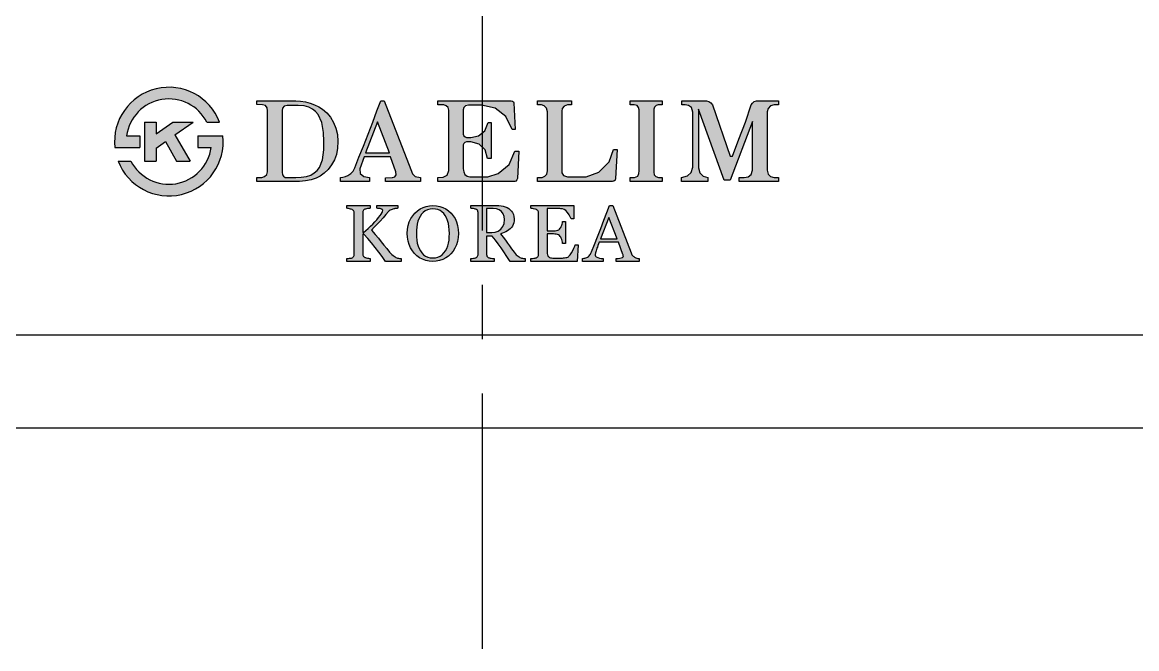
# Model space of a CAD drawing. Extents: x 0 to 594, y 0 to 420.
# Drawn here: x 144.88 to 180.77, y 157.33 to 177.52 of the extents above; entities that cross this region are included whole.
import ezdxf

# ---------------------------------------------------------------- set-up
doc = ezdxf.new("R2010")
doc.units = 0
doc.header["$LTSCALE"] = 7
doc.header["$MEASUREMENT"] = 0
doc.linetypes.add('CENTER', pattern=[2, 1.25, -0.25, 0.25, -0.25])
for name, color, linetype in [('CL', 1, 'CENTER'), ('DIM', 2, 'CONTINUOUS'), ('DWG', 7, 'CONTINUOUS')]:
    doc.layers.add(name, color=color, linetype=linetype)

# ---------------------------------------------------------------- blocks, each defined once
blk = doc.blocks.new('MARK')
at = {"layer": 'DIM'}
h = blk.add_hatch(color=256, dxfattribs=at)
h.paths.add_polyline_path([(1070.797, 601.393), (1071.599, 601.393), (1071.599, 601.768), (1071.174, 601.768, -0.734082), (1073.761, 602.206), (1074.171, 602.206, 0.878721)])
h.paths.add_polyline_path([(1072.734, 601.797), (1073.318, 602.206), (1072.664, 602.206), (1072.13, 601.832), (1072.13, 602.206), (1071.755, 602.206), (1071.755, 600.956), (1072.13, 600.956), (1072.13, 601.374), (1072.425, 601.581), (1072.786, 600.956), (1073.219, 600.956)])
h.paths.add_polyline_path([(1074.277, 601.768), (1073.474, 601.768), (1073.474, 601.393), (1073.899, 601.393, -0.734082), (1071.312, 600.956), (1070.902, 600.956, 0.878721)])
h.paths.add_polyline_path([(1077.623, 602.508), (1077.481, 602.628), (1077.363, 602.704), (1077.231, 602.77), (1077.086, 602.824), (1076.933, 602.864), (1076.779, 602.888), (1076.624, 602.896), (1075.366, 602.896), (1075.366, 602.772), (1075.547, 602.771), (1075.649, 602.743), (1075.702, 602.671), (1075.716, 602.571), (1075.716, 600.61), (1075.689, 600.524), (1075.62, 600.454), (1075.527, 600.425), (1075.366, 600.426), (1075.366, 600.296), (1076.551, 600.296), (1076.741, 600.298), (1076.94, 600.312), (1077.123, 600.348), (1077.276, 600.403), (1077.41, 600.472), (1077.541, 600.562), (1077.667, 600.683), (1077.778, 600.829), (1077.87, 600.989), (1077.935, 601.165), (1077.969, 601.365), (1077.979, 601.58), (1077.963, 601.808), (1077.915, 602.015), (1077.841, 602.201), (1077.743, 602.366)])
h.paths.add_polyline_path([(1076.185, 602.588), (1076.2, 602.658), (1076.251, 602.719), (1076.343, 602.745), (1076.408, 602.746), (1076.472, 602.747), (1076.529, 602.747), (1076.703, 602.745), (1076.892, 602.729), (1077.048, 602.688), (1077.161, 602.625), (1077.258, 602.549), (1077.345, 602.457), (1077.463, 602.199), (1077.517, 601.871), (1077.53, 601.582), (1077.523, 601.311), (1077.484, 600.997), (1077.389, 600.749), (1077.31, 600.654), (1077.216, 600.57), (1077.107, 600.504), (1076.965, 600.46), (1076.792, 600.435), (1076.623, 600.427), (1076.491, 600.425), (1076.372, 600.424), (1076.282, 600.429), (1076.228, 600.466), (1076.196, 600.51), (1076.185, 600.593)], flags=16)
h.paths.add_polyline_path([(1079.329, 602.801), (1079.239, 602.568), (1079.1, 602.211), (1078.951, 601.824), (1078.8, 601.436), (1078.657, 601.075), (1078.524, 600.74), (1078.468, 600.631), (1078.398, 600.558), (1078.299, 600.488), (1078.226, 600.456), (1078.141, 600.435), (1078.06, 600.424), (1078.06, 600.296), (1078.993, 600.296), (1078.993, 600.424), (1078.817, 600.458), (1078.696, 600.549), (1078.685, 600.705), (1078.829, 601.088), (1079.674, 601.088), (1079.85, 600.609), (1079.859, 600.515), (1079.814, 600.447), (1079.742, 600.42), (1079.516, 600.419), (1079.516, 600.296), (1080.095, 600.296)])
h.paths.add_polyline_path([(1079.639, 601.219), (1078.869, 601.219), (1079.25, 602.219)], flags=16)
h.paths.add_polyline_path([(1080.636, 600.424), (1080.47, 600.453), (1080.385, 600.539), (1080.324, 600.684), (1079.469, 602.896), (1079.366, 602.896), (1079.329, 602.801), (1080.095, 600.296), (1080.636, 600.296)])
h.paths.add_polyline_path([(1082.034, 600.603), (1082.025, 600.654), (1082.019, 600.716), (1082.018, 600.789), (1082.018, 601.475), (1082.033, 601.52), (1082.071, 601.555), (1082.123, 601.569), (1082.256, 601.569), (1082.531, 601.5), (1082.724, 601.312), (1082.802, 601.035), (1082.92, 601.035), (1082.92, 602.201), (1082.815, 602.201), (1082.715, 601.93), (1082.504, 601.77), (1082.256, 601.717), (1082.125, 601.717), (1082.075, 601.733), (1082.035, 601.772), (1082.018, 601.823), (1082.018, 602.61), (1082.038, 602.683), (1082.091, 602.731), (1082.181, 602.751), (1082.608, 602.751), (1083.045, 602.656), (1083.384, 602.387), (1083.589, 601.971), (1083.687, 601.971), (1083.643, 602.829), (1083.631, 602.863), (1083.604, 602.885), (1083.557, 602.896), (1081.202, 602.896), (1081.202, 602.765), (1081.396, 602.764), (1081.471, 602.738), (1081.527, 602.678), (1081.548, 602.599), (1081.557, 600.649), (1081.503, 600.496), (1081.37, 600.44), (1081.202, 600.426), (1081.202, 600.296), (1082.027, 600.296), (1082.852, 600.296), (1083.676, 600.296), (1083.711, 600.309), (1083.747, 600.346), (1083.764, 600.396), (1083.806, 601.277), (1083.674, 601.277), (1083.497, 600.842), (1083.139, 600.553), (1082.804, 600.446), (1082.623, 600.444), (1082.382, 600.443), (1082.231, 600.445), (1082.14, 600.466), (1082.072, 600.522)])
h.paths.add_polyline_path([(1085.189, 600.683), (1085.192, 602.559), (1085.207, 602.646), (1085.268, 602.727), (1085.377, 602.764), (1085.503, 602.765), (1085.503, 602.896), (1084.406, 602.896), (1084.406, 602.765), (1084.534, 602.765), (1084.627, 602.739), (1084.7, 602.663), (1084.728, 602.536), (1084.729, 600.635), (1084.706, 600.535), (1084.644, 600.463), (1084.554, 600.426), (1084.406, 600.426), (1084.406, 600.296), (1086.819, 600.296), (1086.871, 600.305), (1086.906, 600.334), (1086.921, 600.389), (1086.969, 601.331), (1086.855, 601.331), (1086.712, 600.924), (1086.38, 600.593), (1085.975, 600.442), (1085.375, 600.446), (1085.241, 600.488), (1085.195, 600.574)])
h.paths.add_polyline_path([(1088.159, 602.626), (1088.178, 602.694), (1088.227, 602.744), (1088.298, 602.765), (1088.424, 602.765), (1088.424, 602.896), (1087.389, 602.896), (1087.389, 602.765), (1087.526, 602.765), (1087.618, 602.74), (1087.665, 602.68), (1087.678, 602.61), (1087.678, 600.638), (1087.672, 600.558), (1087.635, 600.47), (1087.532, 600.428), (1087.389, 600.426), (1087.389, 600.296), (1088.424, 600.296), (1088.424, 600.426), (1088.299, 600.426), (1088.217, 600.453), (1088.17, 600.513), (1088.156, 600.6)])
h.paths.add_polyline_path([(1089.639, 600.578), (1089.596, 600.739), (1089.596, 601.047), (1089.596, 602.627), (1090.415, 600.338), (1090.612, 600.338), (1091.336, 602.224), (1091.33, 600.662), (1091.292, 600.522), (1091.194, 600.446), (1091.059, 600.424), (1090.899, 600.426), (1090.899, 600.296), (1092.164, 600.296), (1092.164, 600.426), (1092.03, 600.426), (1091.913, 600.455), (1091.835, 600.535), (1091.807, 600.662), (1091.807, 602.537), (1091.835, 602.649), (1091.912, 602.729), (1092.027, 602.762), (1092.164, 602.766), (1092.164, 602.896), (1091.457, 602.896), (1091.386, 602.871), (1091.327, 602.825), (1091.291, 602.765), (1091.105, 602.212), (1090.894, 601.663), (1090.683, 601.117), (1090.616, 601.116), (1090.039, 602.765), (1089.988, 602.835), (1089.922, 602.878), (1089.847, 602.896), (1089.056, 602.896), (1089.056, 602.765), (1089.159, 602.767), (1089.27, 602.747), (1089.366, 602.676), (1089.408, 602.533), (1089.407, 600.757), (1089.359, 600.59), (1089.236, 600.476), (1089.047, 600.426), (1089.047, 600.296), (1089.892, 600.296), (1089.892, 600.426), (1089.748, 600.469)])
h.paths.add_polyline_path([(1086.831, 599.523), (1086.731, 599.523), (1086.643, 599.296), (1086.547, 599.049), (1086.444, 598.782), (1086.339, 598.513), (1086.24, 598.263), (1086.148, 598.031), (1086.13, 597.991), (1086.113, 597.957), (1086.094, 597.929), (1086.074, 597.905), (1086.048, 597.881), (1086.017, 597.858), (1085.994, 597.846), (1085.967, 597.835), (1085.937, 597.827), (1085.906, 597.82), (1085.879, 597.815), (1085.856, 597.812), (1085.856, 597.723), (1086.523, 597.723), (1086.523, 597.812), (1086.46, 597.818), (1086.401, 597.829), (1086.346, 597.845), (1086.302, 597.865), (1086.276, 597.891), (1086.267, 597.922), (1086.268, 597.938), (1086.27, 597.956), (1086.273, 597.977), (1086.279, 598.002), (1086.286, 598.031), (1086.296, 598.065), (1086.308, 598.103), (1086.321, 598.143), (1086.335, 598.185), (1086.351, 598.231), (1086.37, 598.282), (1086.392, 598.337), (1087.014, 598.337), (1087.164, 597.933), (1087.168, 597.917), (1087.171, 597.895), (1087.172, 597.883), (1087.165, 597.866), (1087.143, 597.851), (1087.107, 597.837), (1087.06, 597.826), (1087.007, 597.818), (1086.945, 597.812), (1086.945, 597.723), (1087.684, 597.723), (1087.684, 597.812), (1087.662, 597.814), (1087.636, 597.819), (1087.607, 597.825), (1087.578, 597.834), (1087.553, 597.844), (1087.532, 597.855), (1087.506, 597.874), (1087.484, 597.893), (1087.465, 597.913), (1087.45, 597.936), (1087.436, 597.962), (1087.423, 597.992)])
h.paths.add_polyline_path([(1086.969, 598.449), (1086.436, 598.449), (1086.7, 599.137)], flags=16)
h.paths.add_polyline_path([(1085.309, 599.002), (1085.214, 599.002), (1085.208, 598.965), (1085.2, 598.926), (1085.188, 598.886), (1085.174, 598.848), (1085.158, 598.815), (1085.14, 598.788), (1085.116, 598.762), (1085.09, 598.741), (1085.061, 598.726), (1085.025, 598.716), (1084.978, 598.71), (1084.919, 598.708), (1084.716, 598.708), (1084.716, 599.423), (1084.998, 599.423), (1085.043, 599.423), (1085.085, 599.422), (1085.123, 599.421), (1085.157, 599.419), (1085.189, 599.416), (1085.217, 599.413), (1085.268, 599.395), (1085.322, 599.356), (1085.377, 599.294), (1085.427, 599.223), (1085.463, 599.155), (1085.487, 599.089), (1085.582, 599.089), (1085.582, 599.523), (1084.189, 599.523), (1084.189, 599.433), (1084.214, 599.43), (1084.245, 599.425), (1084.281, 599.418), (1084.317, 599.409), (1084.348, 599.4), (1084.373, 599.389), (1084.399, 599.374), (1084.419, 599.356), (1084.432, 599.336), (1084.439, 599.314), (1084.444, 599.289), (1084.445, 599.262), (1084.445, 597.968), (1084.444, 597.939), (1084.438, 597.913), (1084.429, 597.891), (1084.416, 597.872), (1084.397, 597.855), (1084.373, 597.841), (1084.355, 597.835), (1084.328, 597.83), (1084.29, 597.824), (1084.251, 597.819), (1084.217, 597.816), (1084.189, 597.813), (1084.189, 597.723), (1085.684, 597.723), (1085.718, 598.254), (1085.626, 598.254), (1085.609, 598.208), (1085.582, 598.147), (1085.545, 598.071), (1085.503, 597.996), (1085.462, 597.935), (1085.422, 597.887), (1085.404, 597.873), (1085.38, 597.861), (1085.349, 597.851), (1085.315, 597.843), (1085.282, 597.837), (1085.25, 597.832), (1085.216, 597.83), (1085.178, 597.828), (1085.134, 597.827), (1085.092, 597.827), (1085.055, 597.827), (1085.024, 597.827), (1084.959, 597.828), (1084.905, 597.83), (1084.862, 597.834), (1084.826, 597.841), (1084.796, 597.851), (1084.771, 597.865), (1084.752, 597.884), (1084.737, 597.908), (1084.727, 597.936), (1084.721, 597.971), (1084.717, 598.014), (1084.716, 598.064), (1084.716, 598.605), (1084.919, 598.605), (1084.97, 598.603), (1085.014, 598.598), (1085.051, 598.59), (1085.083, 598.576), (1085.113, 598.554), (1085.14, 598.525), (1085.156, 598.501), (1085.172, 598.468), (1085.187, 598.427), (1085.2, 598.382), (1085.209, 598.339), (1085.214, 598.298), (1085.309, 598.298)])
h.paths.add_polyline_path([(1083.568, 598.814), (1083.599, 598.86), (1083.623, 598.911), (1083.641, 598.967), (1083.652, 599.028), (1083.655, 599.095), (1083.65, 599.168), (1083.634, 599.234), (1083.608, 599.292), (1083.573, 599.343), (1083.531, 599.387), (1083.482, 599.425), (1083.426, 599.456), (1083.366, 599.481), (1083.301, 599.5), (1083.233, 599.513), (1083.161, 599.521), (1083.087, 599.523), (1082.256, 599.523), (1082.256, 599.433), (1082.281, 599.431), (1082.31, 599.427), (1082.342, 599.421), (1082.374, 599.415), (1082.401, 599.408), (1082.425, 599.4), (1082.452, 599.387), (1082.472, 599.369), (1082.484, 599.348), (1082.491, 599.324), (1082.495, 599.298), (1082.497, 599.27), (1082.497, 597.968), (1082.495, 597.937), (1082.489, 597.91), (1082.48, 597.887), (1082.466, 597.867), (1082.447, 597.851), (1082.425, 597.839), (1082.406, 597.832), (1082.379, 597.827), (1082.344, 597.822), (1082.309, 597.819), (1082.279, 597.816), (1082.256, 597.813), (1082.256, 597.723), (1083.017, 597.723), (1083.017, 597.813), (1082.989, 597.815), (1082.957, 597.818), (1082.92, 597.822), (1082.886, 597.827), (1082.86, 597.833), (1082.841, 597.839), (1082.814, 597.852), (1082.794, 597.87), (1082.781, 597.89), (1082.773, 597.914), (1082.769, 597.94), (1082.767, 597.968), (1082.767, 598.539), (1082.951, 598.539), (1083.05, 598.41), (1083.144, 598.284), (1083.233, 598.16), (1083.323, 598.03), (1083.421, 597.884), (1083.525, 597.723), (1084.009, 597.723), (1084.009, 597.813), (1083.985, 597.815), (1083.958, 597.818), (1083.927, 597.823), (1083.895, 597.83), (1083.868, 597.839), (1083.844, 597.849), (1083.815, 597.866), (1083.785, 597.885), (1083.755, 597.908), (1083.724, 597.936), (1083.69, 597.974), (1083.654, 598.02), (1083.573, 598.129), (1083.501, 598.227), (1083.437, 598.313), (1083.374, 598.4), (1083.3, 598.499), (1083.216, 598.61), (1083.279, 598.63), (1083.337, 598.653), (1083.392, 598.678), (1083.443, 598.706), (1083.489, 598.738), (1083.53, 598.772)])
h.paths.add_polyline_path([(1082.767, 599.421), (1082.983, 599.421), (1083.088, 599.41), (1083.177, 599.378), (1083.248, 599.325), (1083.3, 599.254), (1083.331, 599.167), (1083.342, 599.066), (1083.329, 598.946), (1083.29, 598.844), (1083.225, 598.76), (1083.141, 598.698), (1083.044, 598.661), (1082.933, 598.648), (1082.767, 598.648)], flags=16)
h.paths.add_polyline_path([(1081.857, 598.753), (1081.836, 598.877), (1081.801, 598.992), (1081.752, 599.099), (1081.693, 599.194), (1081.623, 599.279), (1081.545, 599.351), (1081.458, 599.411), (1081.361, 599.459), (1081.258, 599.495), (1081.151, 599.516), (1081.039, 599.523), (1080.931, 599.516), (1080.826, 599.495), (1080.724, 599.461), (1080.627, 599.412), (1080.539, 599.352), (1080.459, 599.279), (1080.42, 599.232), (1080.529, 598.878), (1080.536, 598.922), (1080.559, 599.013), (1080.589, 599.096), (1080.626, 599.171), (1080.673, 599.24), (1080.729, 599.3), (1080.792, 599.349), (1080.865, 599.386), (1080.947, 599.408), (1081.039, 599.416), (1081.122, 599.409), (1081.199, 599.39), (1081.269, 599.358), (1081.332, 599.315), (1081.388, 599.261), (1081.436, 599.198), (1081.477, 599.124), (1081.511, 599.04), (1081.537, 598.946), (1081.556, 598.844), (1081.568, 598.736), (1081.572, 598.621), (1081.568, 598.511), (1081.558, 598.407), (1081.541, 598.31), (1081.516, 598.221), (1081.483, 598.138), (1081.442, 598.061), (1081.394, 597.994), (1081.338, 597.937), (1081.273, 597.892), (1081.2, 597.858), (1081.123, 597.838), (1081.039, 597.831), (1080.951, 597.838), (1080.872, 597.858), (1080.835, 597.875), (1080.876, 597.74), (1080.923, 597.731), (1081.039, 597.723), (1081.149, 597.73), (1081.255, 597.751), (1081.356, 597.787), (1081.451, 597.834), (1081.539, 597.894), (1081.618, 597.965), (1081.69, 598.049), (1081.75, 598.144), (1081.799, 598.25), (1081.836, 598.365), (1081.857, 598.489), (1081.864, 598.621)])
h = blk.add_hatch(color=256, dxfattribs=at)
h.paths.add_polyline_path([(1078.779, 598.604), (1078.812, 598.604), (1078.94, 598.463), (1079.064, 598.319), (1079.185, 598.172), (1079.3, 598.023), (1079.408, 597.874), (1079.509, 597.723), (1080.014, 597.723), (1080.014, 597.813), (1079.991, 597.815), (1079.963, 597.818), (1079.932, 597.823), (1079.901, 597.83), (1079.873, 597.839), (1079.849, 597.849), (1079.821, 597.865), (1079.79, 597.885), (1079.756, 597.91), (1079.719, 597.941), (1079.683, 597.978), (1079.646, 598.02), (1079.553, 598.137), (1079.464, 598.249), (1079.378, 598.356), (1079.287, 598.468), (1079.18, 598.593), (1079.059, 598.732), (1079.152, 598.822), (1079.246, 598.918), (1079.341, 599.021), (1079.434, 599.126), (1079.525, 599.228), (1079.614, 599.328), (1079.635, 599.349), (1079.661, 599.367), (1079.691, 599.383), (1079.723, 599.397), (1079.753, 599.408), (1079.783, 599.416), (1079.801, 599.419), (1079.816, 599.422), (1079.829, 599.425), (1079.841, 599.427), (1079.853, 599.428), (1079.865, 599.429), (1079.875, 599.43), (1079.885, 599.431), (1079.894, 599.432), (1079.901, 599.433), (1079.907, 599.433), (1079.91, 599.433), (1079.91, 599.523), (1079.235, 599.523), (1079.235, 599.433), (1079.248, 599.432), (1079.264, 599.431), (1079.281, 599.43), (1079.3, 599.428), (1079.322, 599.425), (1079.344, 599.421), (1079.364, 599.415), (1079.382, 599.409), (1079.398, 599.401), (1079.411, 599.392), (1079.419, 599.382), (1079.422, 599.37), (1079.417, 599.333), (1079.401, 599.292), (1079.375, 599.247), (1079.339, 599.196), (1079.29, 599.135), (1079.229, 599.063), (1079.167, 598.994), (1079.1, 598.924), (1079.028, 598.854), (1078.954, 598.785), (1078.88, 598.718), (1078.804, 598.653), (1078.779, 598.653), (1078.779, 599.275), (1078.78, 599.302), (1078.785, 599.328), (1078.794, 599.352), (1078.807, 599.373), (1078.826, 599.39), (1078.852, 599.403), (1078.872, 599.409), (1078.898, 599.415), (1078.931, 599.422), (1078.964, 599.428), (1078.994, 599.431), (1079.019, 599.433), (1079.019, 599.523), (1078.272, 599.523), (1078.272, 599.433), (1078.297, 599.43), (1078.325, 599.425), (1078.355, 599.418), (1078.385, 599.409), (1078.412, 599.4), (1078.436, 599.389), (1078.462, 599.374), (1078.481, 599.357), (1078.494, 599.337), (1078.502, 599.315), (1078.507, 599.29), (1078.508, 599.262), (1078.508, 597.963), (1078.507, 597.934), (1078.501, 597.908), (1078.491, 597.885), (1078.477, 597.865), (1078.459, 597.849), (1078.436, 597.836), (1078.417, 597.83), (1078.391, 597.825), (1078.357, 597.821), (1078.323, 597.818), (1078.295, 597.815), (1078.272, 597.813), (1078.272, 597.723), (1079.019, 597.723), (1079.019, 597.813), (1078.993, 597.816), (1078.962, 597.82), (1078.928, 597.827), (1078.895, 597.835), (1078.87, 597.842), (1078.852, 597.849), (1078.827, 597.864), (1078.808, 597.881), (1078.794, 597.902), (1078.786, 597.925), (1078.78, 597.95), (1078.779, 597.977)])
h.paths.add_polyline_path([(1080.51, 598.725), (1080.52, 598.825), (1080.529, 598.878), (1080.42, 599.232), (1080.388, 599.194), (1080.328, 599.099), (1080.279, 598.995), (1080.243, 598.88), (1080.221, 598.756), (1080.213, 598.621), (1080.22, 598.497), (1080.241, 598.377), (1080.276, 598.263), (1080.323, 598.157), (1080.38, 598.062), (1080.447, 597.978), (1080.525, 597.904), (1080.612, 597.841), (1080.708, 597.791), (1080.812, 597.753), (1080.876, 597.74), (1080.835, 597.875), (1080.802, 597.891), (1080.739, 597.936), (1080.685, 597.992), (1080.637, 598.058), (1080.596, 598.134), (1080.563, 598.217), (1080.538, 598.307), (1080.521, 598.404), (1080.51, 598.509), (1080.506, 598.621)])
at = {"layer": 'DIM', "color": 2}
for p, q in [((1075.366, 602.896), (1076.624, 602.896)), ((1075.366, 602.772), (1075.366, 602.896)), ((1075.547, 602.771), (1075.366, 602.772)), ((1075.649, 602.743), (1075.547, 602.771)), ((1075.702, 602.671), (1075.649, 602.743)), ((1075.716, 602.571), (1075.702, 602.671)), ((1075.716, 600.61), (1075.716, 602.571)), ((1076.2, 602.658), (1076.185, 602.588)), ((1076.185, 602.588), (1076.185, 600.593)), ((1076.251, 602.719), (1076.2, 602.658)), ((1076.343, 602.745), (1076.251, 602.719)), ((1076.408, 602.746), (1076.343, 602.745)), ((1076.472, 602.747), (1076.408, 602.746)), ((1076.529, 602.747), (1076.472, 602.747)), ((1076.703, 602.745), (1076.529, 602.747)), ((1076.624, 602.896), (1076.779, 602.888)), ((1076.892, 602.729), (1076.703, 602.745)), ((1076.779, 602.888), (1076.933, 602.864)), ((1077.048, 602.688), (1076.892, 602.729)), ((1076.933, 602.864), (1077.086, 602.824)), ((1077.161, 602.625), (1077.048, 602.688)), ((1077.086, 602.824), (1077.231, 602.77)), ((1077.258, 602.549), (1077.161, 602.625)), ((1077.231, 602.77), (1077.363, 602.704)), ((1077.363, 602.704), (1077.481, 602.628)), ((1077.481, 602.628), (1077.623, 602.508)), ((1079.1, 602.211), (1079.239, 602.568)), ((1079.239, 602.568), (1079.366, 602.896)), ((1079.366, 602.896), (1079.469, 602.896)), ((1079.469, 602.896), (1080.324, 600.684)), ((1081.202, 602.896), (1083.557, 602.896)), ((1081.202, 602.765), (1081.202, 602.896)), ((1081.396, 602.764), (1081.202, 602.765)), ((1081.471, 602.738), (1081.396, 602.764)), ((1081.527, 602.678), (1081.471, 602.738)), ((1081.548, 602.599), (1081.527, 602.678)), ((1081.557, 600.649), (1081.548, 602.599)), ((1082.038, 602.683), (1082.018, 602.61)), ((1082.018, 602.61), (1082.018, 601.823)), ((1082.091, 602.731), (1082.038, 602.683)), ((1082.181, 602.751), (1082.091, 602.731)), ((1082.608, 602.751), (1082.181, 602.751)), ((1083.045, 602.656), (1082.608, 602.751)), ((1083.384, 602.387), (1083.045, 602.656)), ((1083.557, 602.896), (1083.604, 602.885)), ((1083.604, 602.885), (1083.631, 602.863)), ((1083.631, 602.863), (1083.643, 602.829)), ((1083.643, 602.829), (1083.687, 601.971)), ((1084.406, 602.896), (1085.503, 602.896)), ((1084.406, 602.765), (1084.406, 602.896)), ((1084.534, 602.765), (1084.406, 602.765)), ((1084.627, 602.739), (1084.534, 602.765)), ((1084.7, 602.663), (1084.627, 602.739)), ((1084.728, 602.536), (1084.7, 602.663)), ((1085.192, 602.559), (1085.189, 600.683)), ((1085.207, 602.646), (1085.192, 602.559)), ((1085.268, 602.727), (1085.207, 602.646)), ((1085.377, 602.764), (1085.268, 602.727)), ((1085.503, 602.765), (1085.377, 602.764)), ((1085.503, 602.896), (1085.503, 602.765)), ((1087.389, 602.765), (1087.389, 602.896)), ((1087.389, 602.896), (1088.424, 602.896)), ((1087.526, 602.765), (1087.389, 602.765)), ((1087.618, 602.74), (1087.526, 602.765)), ((1087.665, 602.68), (1087.618, 602.74)), ((1087.678, 602.61), (1087.665, 602.68)), ((1087.678, 600.638), (1087.678, 602.61)), ((1088.159, 602.626), (1088.156, 600.6)), ((1088.178, 602.694), (1088.159, 602.626)), ((1088.227, 602.744), (1088.178, 602.694)), ((1088.298, 602.765), (1088.227, 602.744)), ((1088.424, 602.765), (1088.298, 602.765)), ((1088.424, 602.896), (1088.424, 602.765)), ((1089.056, 602.896), (1089.847, 602.896)), ((1089.056, 602.765), (1089.056, 602.896)), ((1089.159, 602.767), (1089.056, 602.765)), ((1089.27, 602.747), (1089.159, 602.767)), ((1089.366, 602.676), (1089.27, 602.747)), ((1089.408, 602.533), (1089.366, 602.676)), ((1090.415, 600.338), (1089.596, 602.627)), ((1089.596, 602.627), (1089.596, 601.047)), ((1089.847, 602.896), (1089.922, 602.878)), ((1089.922, 602.878), (1089.988, 602.835)), ((1089.988, 602.835), (1090.039, 602.765)), ((1090.039, 602.765), (1090.616, 601.116)), ((1091.105, 602.212), (1091.291, 602.765)), ((1091.291, 602.765), (1091.327, 602.825)), ((1091.327, 602.825), (1091.386, 602.871)), ((1091.386, 602.871), (1091.457, 602.896)), ((1091.457, 602.896), (1092.164, 602.896)), ((1091.835, 602.649), (1091.807, 602.537)), ((1091.912, 602.729), (1091.835, 602.649)), ((1092.027, 602.762), (1091.912, 602.729)), ((1092.164, 602.766), (1092.027, 602.762)), ((1092.164, 602.896), (1092.164, 602.766)), ((1077.345, 602.457), (1077.258, 602.549)), ((1077.463, 602.199), (1077.345, 602.457)), ((1077.517, 601.871), (1077.463, 602.199)), ((1077.623, 602.508), (1077.743, 602.366)), ((1077.743, 602.366), (1077.841, 602.201)), ((1077.841, 602.201), (1077.915, 602.015)), ((1079.25, 602.219), (1078.869, 601.219)), ((1078.951, 601.824), (1079.1, 602.211)), ((1079.639, 601.219), (1079.25, 602.219)), ((1082.715, 601.93), (1082.815, 602.201)), ((1082.815, 602.201), (1082.92, 602.201)), ((1082.92, 602.201), (1082.92, 601.035)), ((1083.589, 601.971), (1083.384, 602.387)), ((1084.729, 600.635), (1084.728, 602.536)), ((1089.407, 600.757), (1089.408, 602.533)), ((1091.336, 602.224), (1090.612, 600.338)), ((1090.894, 601.663), (1091.105, 602.212)), ((1091.33, 600.662), (1091.336, 602.224)), ((1091.807, 602.537), (1091.807, 600.662)), ((1077.53, 601.582), (1077.517, 601.871)), ((1077.915, 602.015), (1077.963, 601.808)), ((1082.504, 601.77), (1082.715, 601.93)), ((1083.687, 601.971), (1083.589, 601.971)), ((1077.523, 601.311), (1077.53, 601.582)), ((1077.963, 601.808), (1077.979, 601.58)), ((1077.979, 601.58), (1077.969, 601.365)), ((1078.8, 601.436), (1078.951, 601.824)), ((1082.018, 601.823), (1082.035, 601.772)), ((1082.033, 601.52), (1082.018, 601.475)), ((1082.071, 601.555), (1082.033, 601.52)), ((1082.035, 601.772), (1082.075, 601.733)), ((1082.123, 601.569), (1082.071, 601.555)), ((1082.075, 601.733), (1082.125, 601.717)), ((1082.256, 601.569), (1082.123, 601.569)), ((1082.125, 601.717), (1082.256, 601.717)), ((1082.256, 601.717), (1082.504, 601.77)), ((1082.531, 601.5), (1082.256, 601.569)), ((1082.724, 601.312), (1082.531, 601.5)), ((1090.683, 601.117), (1090.894, 601.663)), ((1077.484, 600.997), (1077.523, 601.311)), ((1077.935, 601.165), (1077.87, 600.989)), ((1077.969, 601.365), (1077.935, 601.165)), ((1078.657, 601.075), (1078.8, 601.436)), ((1078.869, 601.219), (1079.639, 601.219)), ((1082.018, 601.475), (1082.018, 600.789)), ((1082.802, 601.035), (1082.724, 601.312)), ((1083.497, 600.842), (1083.674, 601.277)), ((1083.674, 601.277), (1083.806, 601.277)), ((1083.806, 601.277), (1083.764, 600.396)), ((1086.712, 600.924), (1086.855, 601.331)), ((1086.855, 601.331), (1086.969, 601.331)), ((1086.969, 601.331), (1086.921, 600.389)), ((1077.389, 600.749), (1077.484, 600.997)), ((1077.778, 600.829), (1077.667, 600.683)), ((1077.87, 600.989), (1077.778, 600.829)), ((1078.524, 600.74), (1078.657, 601.075)), ((1078.829, 601.088), (1078.685, 600.705)), ((1079.674, 601.088), (1078.829, 601.088)), ((1079.85, 600.609), (1079.674, 601.088)), ((1082.018, 600.789), (1082.019, 600.716)), ((1082.92, 601.035), (1082.802, 601.035)), ((1083.139, 600.553), (1083.497, 600.842)), ((1086.38, 600.593), (1086.712, 600.924)), ((1089.596, 601.047), (1089.596, 600.739)), ((1090.616, 601.116), (1090.683, 601.117)), ((1075.366, 600.426), (1075.527, 600.425)), ((1075.366, 600.296), (1075.366, 600.426)), ((1075.527, 600.425), (1075.62, 600.454)), ((1075.62, 600.454), (1075.689, 600.524)), ((1075.689, 600.524), (1075.716, 600.61)), ((1076.185, 600.593), (1076.196, 600.51)), ((1076.196, 600.51), (1076.228, 600.466)), ((1076.228, 600.466), (1076.282, 600.429)), ((1076.282, 600.429), (1076.372, 600.424)), ((1076.372, 600.424), (1076.491, 600.425)), ((1076.491, 600.425), (1076.623, 600.427)), ((1076.623, 600.427), (1076.792, 600.435)), ((1076.792, 600.435), (1076.965, 600.46)), ((1076.965, 600.46), (1077.107, 600.504)), ((1077.107, 600.504), (1077.216, 600.57)), ((1077.276, 600.403), (1077.123, 600.348)), ((1077.216, 600.57), (1077.31, 600.654)), ((1077.41, 600.472), (1077.276, 600.403)), ((1077.31, 600.654), (1077.389, 600.749)), ((1077.541, 600.562), (1077.41, 600.472)), ((1077.667, 600.683), (1077.541, 600.562)), ((1078.06, 600.424), (1078.141, 600.435)), ((1078.06, 600.296), (1078.06, 600.424)), ((1078.141, 600.435), (1078.226, 600.456)), ((1078.226, 600.456), (1078.299, 600.488)), ((1078.299, 600.488), (1078.398, 600.558)), ((1078.398, 600.558), (1078.468, 600.631)), ((1078.468, 600.631), (1078.524, 600.74)), ((1078.685, 600.705), (1078.696, 600.549)), ((1078.696, 600.549), (1078.817, 600.458)), ((1078.817, 600.458), (1078.993, 600.424)), ((1078.993, 600.424), (1078.993, 600.296)), ((1079.516, 600.419), (1079.742, 600.42)), ((1079.516, 600.296), (1079.516, 600.419)), ((1079.742, 600.42), (1079.814, 600.447)), ((1079.814, 600.447), (1079.859, 600.515)), ((1079.859, 600.515), (1079.85, 600.609)), ((1080.324, 600.684), (1080.385, 600.539)), ((1080.385, 600.539), (1080.47, 600.453)), ((1080.47, 600.453), (1080.636, 600.424)), ((1080.636, 600.424), (1080.636, 600.296)), ((1081.202, 600.426), (1081.37, 600.44)), ((1081.202, 600.296), (1081.202, 600.426)), ((1081.37, 600.44), (1081.503, 600.496)), ((1081.503, 600.496), (1081.557, 600.649)), ((1082.019, 600.716), (1082.025, 600.654)), ((1082.025, 600.654), (1082.034, 600.603)), ((1082.034, 600.603), (1082.072, 600.522)), ((1082.072, 600.522), (1082.14, 600.466)), ((1082.14, 600.466), (1082.231, 600.445)), ((1082.231, 600.445), (1082.382, 600.443)), ((1082.382, 600.443), (1082.623, 600.444)), ((1082.623, 600.444), (1082.804, 600.446)), ((1082.804, 600.446), (1083.139, 600.553)), ((1084.406, 600.426), (1084.554, 600.426)), ((1084.406, 600.296), (1084.406, 600.426)), ((1084.554, 600.426), (1084.644, 600.463)), ((1084.644, 600.463), (1084.706, 600.535)), ((1084.706, 600.535), (1084.729, 600.635)), ((1085.189, 600.683), (1085.195, 600.574)), ((1085.195, 600.574), (1085.241, 600.488)), ((1085.241, 600.488), (1085.375, 600.446)), ((1085.375, 600.446), (1085.975, 600.442)), ((1085.975, 600.442), (1086.38, 600.593)), ((1087.389, 600.426), (1087.532, 600.428)), ((1087.389, 600.296), (1087.389, 600.426)), ((1087.532, 600.428), (1087.635, 600.47)), ((1087.635, 600.47), (1087.672, 600.558)), ((1087.672, 600.558), (1087.678, 600.638)), ((1088.156, 600.6), (1088.17, 600.513)), ((1088.17, 600.513), (1088.217, 600.453)), ((1088.217, 600.453), (1088.299, 600.426)), ((1088.299, 600.426), (1088.424, 600.426)), ((1088.424, 600.426), (1088.424, 600.296)), ((1089.047, 600.426), (1089.236, 600.476)), ((1089.047, 600.296), (1089.047, 600.426)), ((1089.236, 600.476), (1089.359, 600.59)), ((1089.359, 600.59), (1089.407, 600.757)), ((1089.596, 600.739), (1089.639, 600.578)), ((1089.639, 600.578), (1089.748, 600.469)), ((1089.748, 600.469), (1089.892, 600.426)), ((1089.892, 600.426), (1089.892, 600.296)), ((1090.899, 600.426), (1091.059, 600.424)), ((1090.899, 600.296), (1090.899, 600.426)), ((1091.059, 600.424), (1091.194, 600.446)), ((1091.194, 600.446), (1091.292, 600.522)), ((1091.292, 600.522), (1091.33, 600.662)), ((1091.807, 600.662), (1091.835, 600.535)), ((1091.835, 600.535), (1091.913, 600.455)), ((1091.913, 600.455), (1092.03, 600.426)), ((1092.03, 600.426), (1092.164, 600.426)), ((1092.164, 600.426), (1092.164, 600.296)), ((1076.551, 600.296), (1075.366, 600.296)), ((1076.741, 600.298), (1076.551, 600.296)), ((1076.94, 600.312), (1076.741, 600.298)), ((1077.123, 600.348), (1076.94, 600.312)), ((1078.993, 600.296), (1078.06, 600.296)), ((1080.636, 600.296), (1079.516, 600.296)), ((1082.027, 600.296), (1081.202, 600.296)), ((1082.852, 600.296), (1082.027, 600.296)), ((1083.676, 600.296), (1082.852, 600.296)), ((1083.711, 600.309), (1083.676, 600.296)), ((1083.747, 600.346), (1083.711, 600.309)), ((1083.764, 600.396), (1083.747, 600.346)), ((1086.819, 600.296), (1084.406, 600.296)), ((1086.871, 600.305), (1086.819, 600.296)), ((1086.906, 600.334), (1086.871, 600.305)), ((1086.921, 600.389), (1086.906, 600.334)), ((1088.424, 600.296), (1087.389, 600.296)), ((1089.892, 600.296), (1089.047, 600.296)), ((1090.612, 600.338), (1090.415, 600.338)), ((1092.164, 600.296), (1090.899, 600.296)), ((1078.272, 599.433), (1078.272, 599.523)), ((1078.272, 599.523), (1079.019, 599.523)), ((1078.297, 599.43), (1078.272, 599.433)), ((1078.325, 599.425), (1078.297, 599.43)), ((1078.355, 599.418), (1078.325, 599.425)), ((1078.385, 599.409), (1078.355, 599.418)), ((1078.412, 599.4), (1078.385, 599.409)), ((1078.436, 599.389), (1078.412, 599.4)), ((1078.462, 599.374), (1078.436, 599.389)), ((1078.481, 599.357), (1078.462, 599.374)), ((1078.494, 599.337), (1078.481, 599.357)), ((1078.502, 599.315), (1078.494, 599.337)), ((1078.785, 599.328), (1078.78, 599.302)), ((1078.794, 599.352), (1078.785, 599.328)), ((1078.807, 599.373), (1078.794, 599.352)), ((1078.826, 599.39), (1078.807, 599.373)), ((1078.852, 599.403), (1078.826, 599.39)), ((1078.872, 599.409), (1078.852, 599.403)), ((1078.898, 599.415), (1078.872, 599.409)), ((1078.931, 599.422), (1078.898, 599.415)), ((1078.964, 599.428), (1078.931, 599.422)), ((1078.994, 599.431), (1078.964, 599.428)), ((1079.019, 599.433), (1078.994, 599.431)), ((1079.019, 599.523), (1079.019, 599.433)), ((1079.235, 599.433), (1079.235, 599.523)), ((1079.235, 599.523), (1079.91, 599.523)), ((1079.248, 599.432), (1079.235, 599.433)), ((1079.264, 599.431), (1079.248, 599.432)), ((1079.281, 599.43), (1079.264, 599.431)), ((1079.3, 599.428), (1079.281, 599.43)), ((1079.322, 599.425), (1079.3, 599.428)), ((1079.344, 599.421), (1079.322, 599.425)), ((1079.364, 599.415), (1079.344, 599.421)), ((1079.382, 599.409), (1079.364, 599.415)), ((1079.398, 599.401), (1079.382, 599.409)), ((1079.411, 599.392), (1079.398, 599.401)), ((1079.401, 599.292), (1079.417, 599.333)), ((1079.419, 599.382), (1079.411, 599.392)), ((1079.417, 599.333), (1079.422, 599.37)), ((1079.422, 599.37), (1079.419, 599.382)), ((1079.614, 599.328), (1079.525, 599.228)), ((1079.635, 599.349), (1079.614, 599.328)), ((1079.661, 599.367), (1079.635, 599.349)), ((1079.691, 599.383), (1079.661, 599.367)), ((1079.723, 599.397), (1079.691, 599.383)), ((1079.753, 599.408), (1079.723, 599.397)), ((1079.783, 599.416), (1079.753, 599.408)), ((1079.801, 599.419), (1079.783, 599.416)), ((1079.816, 599.422), (1079.801, 599.419)), ((1079.829, 599.425), (1079.816, 599.422)), ((1079.841, 599.427), (1079.829, 599.425)), ((1079.853, 599.428), (1079.841, 599.427)), ((1079.865, 599.429), (1079.853, 599.428)), ((1079.875, 599.43), (1079.865, 599.429)), ((1079.885, 599.431), (1079.875, 599.43)), ((1079.894, 599.432), (1079.885, 599.431)), ((1079.901, 599.433), (1079.894, 599.432)), ((1079.907, 599.433), (1079.901, 599.433)), ((1079.91, 599.433), (1079.907, 599.433)), ((1079.91, 599.523), (1079.91, 599.433)), ((1080.459, 599.279), (1080.539, 599.352)), ((1080.539, 599.352), (1080.627, 599.412)), ((1080.627, 599.412), (1080.724, 599.461)), ((1080.724, 599.461), (1080.826, 599.495)), ((1080.792, 599.349), (1080.729, 599.3)), ((1080.865, 599.386), (1080.792, 599.349)), ((1080.826, 599.495), (1080.931, 599.516)), ((1080.947, 599.408), (1080.865, 599.386)), ((1080.931, 599.516), (1081.039, 599.523)), ((1081.039, 599.416), (1080.947, 599.408)), ((1081.039, 599.523), (1081.151, 599.516)), ((1081.122, 599.409), (1081.039, 599.416)), ((1081.199, 599.39), (1081.122, 599.409)), ((1081.151, 599.516), (1081.258, 599.495)), ((1081.269, 599.358), (1081.199, 599.39)), ((1081.258, 599.495), (1081.361, 599.459)), ((1081.332, 599.315), (1081.269, 599.358)), ((1081.361, 599.459), (1081.458, 599.411)), ((1081.458, 599.411), (1081.545, 599.351)), ((1081.545, 599.351), (1081.623, 599.279)), ((1082.256, 599.523), (1083.087, 599.523)), ((1082.256, 599.433), (1082.256, 599.523)), ((1082.281, 599.431), (1082.256, 599.433)), ((1082.31, 599.427), (1082.281, 599.431)), ((1082.342, 599.421), (1082.31, 599.427)), ((1082.374, 599.415), (1082.342, 599.421)), ((1082.401, 599.408), (1082.374, 599.415)), ((1082.425, 599.4), (1082.401, 599.408)), ((1082.452, 599.387), (1082.425, 599.4)), ((1082.472, 599.369), (1082.452, 599.387)), ((1082.484, 599.348), (1082.472, 599.369)), ((1082.491, 599.324), (1082.484, 599.348)), ((1082.767, 599.421), (1082.767, 598.648)), ((1082.983, 599.421), (1082.767, 599.421)), ((1083.088, 599.41), (1082.983, 599.421)), ((1083.087, 599.523), (1083.161, 599.521)), ((1083.177, 599.378), (1083.088, 599.41)), ((1083.161, 599.521), (1083.233, 599.513)), ((1083.248, 599.325), (1083.177, 599.378)), ((1083.233, 599.513), (1083.301, 599.5)), ((1083.301, 599.5), (1083.366, 599.481)), ((1083.366, 599.481), (1083.426, 599.456)), ((1083.426, 599.456), (1083.482, 599.425)), ((1083.482, 599.425), (1083.531, 599.387)), ((1083.531, 599.387), (1083.573, 599.343)), ((1083.573, 599.343), (1083.608, 599.292)), ((1084.189, 599.523), (1085.582, 599.523)), ((1084.189, 599.433), (1084.189, 599.523)), ((1084.214, 599.43), (1084.189, 599.433)), ((1084.245, 599.425), (1084.214, 599.43)), ((1084.281, 599.418), (1084.245, 599.425)), ((1084.317, 599.409), (1084.281, 599.418)), ((1084.348, 599.4), (1084.317, 599.409)), ((1084.373, 599.389), (1084.348, 599.4)), ((1084.399, 599.374), (1084.373, 599.389)), ((1084.419, 599.356), (1084.399, 599.374)), ((1084.432, 599.336), (1084.419, 599.356)), ((1084.439, 599.314), (1084.432, 599.336)), ((1084.998, 599.423), (1084.716, 599.423)), ((1084.716, 599.423), (1084.716, 598.708)), ((1085.043, 599.423), (1084.998, 599.423)), ((1085.085, 599.422), (1085.043, 599.423)), ((1085.123, 599.421), (1085.085, 599.422)), ((1085.157, 599.419), (1085.123, 599.421)), ((1085.189, 599.416), (1085.157, 599.419)), ((1085.217, 599.413), (1085.189, 599.416)), ((1085.268, 599.395), (1085.217, 599.413)), ((1085.322, 599.356), (1085.268, 599.395)), ((1085.377, 599.294), (1085.322, 599.356)), ((1085.582, 599.523), (1085.582, 599.089)), ((1086.643, 599.296), (1086.731, 599.523)), ((1086.731, 599.523), (1086.831, 599.523)), ((1086.831, 599.523), (1087.423, 597.992)), ((1078.507, 599.29), (1078.502, 599.315)), ((1078.508, 599.262), (1078.507, 599.29)), ((1078.508, 597.963), (1078.508, 599.262)), ((1078.78, 599.302), (1078.779, 599.275)), ((1078.779, 599.275), (1078.779, 598.653)), ((1079.1, 598.924), (1079.167, 598.994)), ((1079.167, 598.994), (1079.229, 599.063)), ((1079.229, 599.063), (1079.29, 599.135)), ((1079.341, 599.021), (1079.246, 598.918)), ((1079.29, 599.135), (1079.339, 599.196)), ((1079.339, 599.196), (1079.375, 599.247)), ((1079.434, 599.126), (1079.341, 599.021)), ((1079.375, 599.247), (1079.401, 599.292)), ((1079.525, 599.228), (1079.434, 599.126)), ((1080.243, 598.88), (1080.279, 598.995)), ((1080.279, 598.995), (1080.328, 599.099)), ((1080.328, 599.099), (1080.388, 599.194)), ((1080.388, 599.194), (1080.459, 599.279)), ((1080.559, 599.013), (1080.536, 598.922)), ((1080.589, 599.096), (1080.559, 599.013)), ((1080.626, 599.171), (1080.589, 599.096)), ((1080.673, 599.24), (1080.626, 599.171)), ((1080.729, 599.3), (1080.673, 599.24)), ((1081.388, 599.261), (1081.332, 599.315)), ((1081.436, 599.198), (1081.388, 599.261)), ((1081.477, 599.124), (1081.436, 599.198)), ((1081.511, 599.04), (1081.477, 599.124)), ((1081.537, 598.946), (1081.511, 599.04)), ((1081.623, 599.279), (1081.693, 599.194)), ((1081.693, 599.194), (1081.752, 599.099)), ((1081.752, 599.099), (1081.801, 598.992)), ((1081.801, 598.992), (1081.836, 598.877)), ((1082.495, 599.298), (1082.491, 599.324)), ((1082.497, 599.27), (1082.495, 599.298)), ((1082.497, 597.968), (1082.497, 599.27)), ((1083.3, 599.254), (1083.248, 599.325)), ((1083.331, 599.167), (1083.3, 599.254)), ((1083.329, 598.946), (1083.342, 599.066)), ((1083.342, 599.066), (1083.331, 599.167)), ((1083.608, 599.292), (1083.634, 599.234)), ((1083.634, 599.234), (1083.65, 599.168)), ((1083.652, 599.028), (1083.641, 598.967)), ((1083.65, 599.168), (1083.655, 599.095)), ((1083.655, 599.095), (1083.652, 599.028)), ((1084.444, 599.289), (1084.439, 599.314)), ((1084.445, 599.262), (1084.444, 599.289)), ((1084.445, 597.968), (1084.445, 599.262)), ((1085.208, 598.965), (1085.214, 599.002)), ((1085.214, 599.002), (1085.309, 599.002)), ((1085.309, 599.002), (1085.309, 598.298)), ((1085.427, 599.223), (1085.377, 599.294)), ((1085.463, 599.155), (1085.427, 599.223)), ((1085.487, 599.089), (1085.463, 599.155)), ((1085.582, 599.089), (1085.487, 599.089)), ((1086.7, 599.137), (1086.436, 598.449)), ((1086.444, 598.782), (1086.547, 599.049)), ((1086.547, 599.049), (1086.643, 599.296)), ((1086.969, 598.449), (1086.7, 599.137)), ((1078.779, 598.653), (1078.804, 598.653)), ((1078.804, 598.653), (1078.88, 598.718)), ((1078.88, 598.718), (1078.954, 598.785)), ((1078.954, 598.785), (1079.028, 598.854)), ((1079.028, 598.854), (1079.1, 598.924)), ((1079.152, 598.822), (1079.059, 598.732)), ((1079.059, 598.732), (1079.18, 598.593)), ((1079.246, 598.918), (1079.152, 598.822)), ((1080.213, 598.621), (1080.221, 598.756)), ((1080.22, 598.497), (1080.213, 598.621)), ((1080.221, 598.756), (1080.243, 598.88)), ((1080.51, 598.725), (1080.506, 598.621)), ((1080.506, 598.621), (1080.51, 598.509)), ((1080.52, 598.825), (1080.51, 598.725)), ((1080.536, 598.922), (1080.52, 598.825)), ((1081.556, 598.844), (1081.537, 598.946)), ((1081.568, 598.736), (1081.556, 598.844)), ((1081.572, 598.621), (1081.568, 598.736)), ((1081.568, 598.511), (1081.572, 598.621)), ((1081.836, 598.877), (1081.857, 598.753)), ((1081.857, 598.753), (1081.864, 598.621)), ((1081.864, 598.621), (1081.857, 598.489)), ((1082.767, 598.648), (1082.933, 598.648)), ((1082.933, 598.648), (1083.044, 598.661)), ((1083.044, 598.661), (1083.141, 598.698)), ((1083.141, 598.698), (1083.225, 598.76)), ((1083.279, 598.63), (1083.216, 598.61)), ((1083.216, 598.61), (1083.3, 598.499)), ((1083.225, 598.76), (1083.29, 598.844)), ((1083.337, 598.653), (1083.279, 598.63)), ((1083.29, 598.844), (1083.329, 598.946)), ((1083.392, 598.678), (1083.337, 598.653)), ((1083.443, 598.706), (1083.392, 598.678)), ((1083.489, 598.738), (1083.443, 598.706)), ((1083.53, 598.772), (1083.489, 598.738)), ((1083.568, 598.814), (1083.53, 598.772)), ((1083.599, 598.86), (1083.568, 598.814)), ((1083.623, 598.911), (1083.599, 598.86)), ((1083.641, 598.967), (1083.623, 598.911)), ((1084.716, 598.708), (1084.919, 598.708)), ((1084.919, 598.708), (1084.978, 598.71)), ((1084.978, 598.71), (1085.025, 598.716)), ((1085.025, 598.716), (1085.061, 598.726)), ((1085.061, 598.726), (1085.09, 598.741)), ((1085.09, 598.741), (1085.116, 598.762)), ((1085.116, 598.762), (1085.14, 598.788)), ((1085.14, 598.788), (1085.158, 598.815)), ((1085.158, 598.815), (1085.174, 598.848)), ((1085.174, 598.848), (1085.188, 598.886)), ((1085.188, 598.886), (1085.2, 598.926)), ((1085.2, 598.926), (1085.208, 598.965)), ((1086.339, 598.513), (1086.444, 598.782)), ((1078.812, 598.604), (1078.779, 598.604)), ((1078.779, 598.604), (1078.779, 597.977)), ((1078.94, 598.463), (1078.812, 598.604)), ((1079.064, 598.319), (1078.94, 598.463)), ((1079.185, 598.172), (1079.064, 598.319)), ((1079.18, 598.593), (1079.287, 598.468)), ((1079.287, 598.468), (1079.378, 598.356)), ((1079.378, 598.356), (1079.464, 598.249)), ((1080.241, 598.377), (1080.22, 598.497)), ((1080.276, 598.263), (1080.241, 598.377)), ((1080.323, 598.157), (1080.276, 598.263)), ((1080.51, 598.509), (1080.521, 598.404)), ((1080.521, 598.404), (1080.538, 598.307)), ((1080.538, 598.307), (1080.563, 598.217)), ((1081.516, 598.221), (1081.541, 598.31)), ((1081.541, 598.31), (1081.558, 598.407)), ((1081.558, 598.407), (1081.568, 598.511)), ((1081.799, 598.25), (1081.75, 598.144)), ((1081.836, 598.365), (1081.799, 598.25)), ((1081.857, 598.489), (1081.836, 598.365)), ((1082.951, 598.539), (1082.767, 598.539)), ((1082.767, 598.539), (1082.767, 597.968)), ((1083.05, 598.41), (1082.951, 598.539)), ((1083.144, 598.284), (1083.05, 598.41)), ((1083.233, 598.16), (1083.144, 598.284)), ((1083.3, 598.499), (1083.374, 598.4)), ((1083.374, 598.4), (1083.437, 598.313)), ((1083.437, 598.313), (1083.501, 598.227)), ((1084.716, 598.605), (1084.716, 598.064)), ((1084.919, 598.605), (1084.716, 598.605)), ((1084.97, 598.603), (1084.919, 598.605)), ((1085.014, 598.598), (1084.97, 598.603)), ((1085.051, 598.59), (1085.014, 598.598)), ((1085.083, 598.576), (1085.051, 598.59)), ((1085.113, 598.554), (1085.083, 598.576)), ((1085.14, 598.525), (1085.113, 598.554)), ((1085.156, 598.501), (1085.14, 598.525)), ((1085.172, 598.468), (1085.156, 598.501)), ((1085.187, 598.427), (1085.172, 598.468)), ((1085.2, 598.382), (1085.187, 598.427)), ((1085.209, 598.339), (1085.2, 598.382)), ((1085.214, 598.298), (1085.209, 598.339)), ((1085.309, 598.298), (1085.214, 598.298)), ((1085.609, 598.208), (1085.626, 598.254)), ((1085.626, 598.254), (1085.718, 598.254)), ((1085.718, 598.254), (1085.684, 597.723)), ((1086.148, 598.031), (1086.24, 598.263)), ((1086.24, 598.263), (1086.339, 598.513)), ((1086.37, 598.282), (1086.351, 598.231)), ((1086.392, 598.337), (1086.37, 598.282)), ((1087.014, 598.337), (1086.392, 598.337)), ((1086.436, 598.449), (1086.969, 598.449)), ((1087.161, 597.94), (1087.014, 598.337)), ((1078.491, 597.885), (1078.501, 597.908)), ((1078.501, 597.908), (1078.507, 597.934)), ((1078.507, 597.934), (1078.508, 597.963)), ((1078.779, 597.977), (1078.78, 597.95)), ((1078.78, 597.95), (1078.786, 597.925)), ((1078.786, 597.925), (1078.794, 597.902)), ((1078.794, 597.902), (1078.808, 597.881)), ((1079.3, 598.023), (1079.185, 598.172)), ((1079.408, 597.874), (1079.3, 598.023)), ((1079.464, 598.249), (1079.553, 598.137)), ((1079.553, 598.137), (1079.646, 598.02)), ((1079.646, 598.02), (1079.683, 597.978)), ((1079.683, 597.978), (1079.719, 597.941)), ((1079.719, 597.941), (1079.756, 597.91)), ((1079.756, 597.91), (1079.79, 597.885)), ((1080.38, 598.062), (1080.323, 598.157)), ((1080.447, 597.978), (1080.38, 598.062)), ((1080.525, 597.904), (1080.447, 597.978)), ((1080.612, 597.841), (1080.525, 597.904)), ((1080.563, 598.217), (1080.596, 598.134)), ((1080.596, 598.134), (1080.637, 598.058)), ((1080.637, 598.058), (1080.685, 597.992)), ((1080.685, 597.992), (1080.739, 597.936)), ((1080.739, 597.936), (1080.802, 597.891)), ((1080.802, 597.891), (1080.872, 597.858)), ((1081.2, 597.858), (1081.273, 597.892)), ((1081.273, 597.892), (1081.338, 597.937)), ((1081.338, 597.937), (1081.394, 597.994)), ((1081.394, 597.994), (1081.442, 598.061)), ((1081.442, 598.061), (1081.483, 598.138)), ((1081.539, 597.894), (1081.451, 597.834)), ((1081.483, 598.138), (1081.516, 598.221)), ((1081.618, 597.965), (1081.539, 597.894)), ((1081.69, 598.049), (1081.618, 597.965)), ((1081.75, 598.144), (1081.69, 598.049)), ((1082.48, 597.887), (1082.489, 597.91)), ((1082.489, 597.91), (1082.495, 597.937)), ((1082.495, 597.937), (1082.497, 597.968)), ((1082.767, 597.968), (1082.769, 597.94)), ((1082.769, 597.94), (1082.773, 597.914)), ((1082.773, 597.914), (1082.781, 597.89)), ((1083.323, 598.03), (1083.233, 598.16)), ((1083.421, 597.884), (1083.323, 598.03)), ((1083.501, 598.227), (1083.573, 598.129)), ((1083.573, 598.129), (1083.654, 598.02)), ((1083.654, 598.02), (1083.69, 597.974)), ((1083.69, 597.974), (1083.724, 597.936)), ((1083.724, 597.936), (1083.755, 597.908)), ((1083.755, 597.908), (1083.785, 597.885)), ((1084.416, 597.872), (1084.429, 597.891)), ((1084.429, 597.891), (1084.438, 597.913)), ((1084.438, 597.913), (1084.444, 597.939)), ((1084.444, 597.939), (1084.445, 597.968)), ((1084.716, 598.064), (1084.717, 598.014)), ((1084.717, 598.014), (1084.721, 597.971)), ((1084.721, 597.971), (1084.727, 597.936)), ((1084.727, 597.936), (1084.737, 597.908)), ((1084.737, 597.908), (1084.752, 597.884)), ((1085.422, 597.887), (1085.462, 597.935)), ((1085.462, 597.935), (1085.503, 597.996)), ((1085.503, 597.996), (1085.545, 598.071)), ((1085.545, 598.071), (1085.582, 598.147)), ((1085.582, 598.147), (1085.609, 598.208)), ((1086.048, 597.881), (1086.074, 597.905)), ((1086.074, 597.905), (1086.094, 597.929)), ((1086.094, 597.929), (1086.113, 597.957)), ((1086.113, 597.957), (1086.13, 597.991)), ((1086.13, 597.991), (1086.148, 598.031)), ((1086.268, 597.938), (1086.267, 597.922)), ((1086.267, 597.922), (1086.276, 597.891)), ((1086.27, 597.956), (1086.268, 597.938)), ((1086.273, 597.977), (1086.27, 597.956)), ((1086.279, 598.002), (1086.273, 597.977)), ((1086.276, 597.891), (1086.302, 597.865)), ((1086.286, 598.031), (1086.279, 598.002)), ((1086.296, 598.065), (1086.286, 598.031)), ((1086.308, 598.103), (1086.296, 598.065)), ((1086.321, 598.143), (1086.308, 598.103)), ((1086.335, 598.185), (1086.321, 598.143)), ((1086.351, 598.231), (1086.335, 598.185)), ((1087.165, 597.931), (1087.161, 597.94)), ((1087.167, 597.921), (1087.165, 597.931)), ((1087.169, 597.911), (1087.167, 597.921)), ((1087.171, 597.901), (1087.169, 597.911)), ((1087.171, 597.892), (1087.171, 597.901)), ((1087.172, 597.883), (1087.171, 597.892)), ((1087.423, 597.992), (1087.436, 597.962)), ((1087.436, 597.962), (1087.45, 597.936)), ((1087.45, 597.936), (1087.465, 597.913)), ((1087.465, 597.913), (1087.484, 597.893)), ((1087.484, 597.893), (1087.506, 597.874)), ((1078.272, 597.813), (1078.295, 597.815)), ((1078.272, 597.723), (1078.272, 597.813)), ((1079.019, 597.723), (1078.272, 597.723)), ((1078.295, 597.815), (1078.323, 597.818)), ((1078.323, 597.818), (1078.357, 597.821)), ((1078.357, 597.821), (1078.391, 597.825)), ((1078.391, 597.825), (1078.417, 597.83)), ((1078.417, 597.83), (1078.436, 597.836)), ((1078.436, 597.836), (1078.459, 597.849)), ((1078.459, 597.849), (1078.477, 597.865)), ((1078.477, 597.865), (1078.491, 597.885)), ((1078.808, 597.881), (1078.827, 597.864)), ((1078.827, 597.864), (1078.852, 597.849)), ((1078.852, 597.849), (1078.87, 597.842)), ((1078.87, 597.842), (1078.895, 597.835)), ((1078.895, 597.835), (1078.928, 597.827)), ((1078.928, 597.827), (1078.962, 597.82)), ((1078.962, 597.82), (1078.993, 597.816)), ((1078.993, 597.816), (1079.019, 597.813)), ((1079.019, 597.813), (1079.019, 597.723)), ((1079.509, 597.723), (1079.408, 597.874)), ((1080.014, 597.723), (1079.509, 597.723)), ((1079.79, 597.885), (1079.821, 597.865)), ((1079.821, 597.865), (1079.849, 597.849)), ((1079.849, 597.849), (1079.873, 597.839)), ((1079.873, 597.839), (1079.901, 597.83)), ((1079.901, 597.83), (1079.932, 597.823)), ((1079.932, 597.823), (1079.963, 597.818)), ((1079.963, 597.818), (1079.991, 597.815)), ((1079.991, 597.815), (1080.014, 597.813)), ((1080.014, 597.813), (1080.014, 597.723)), ((1080.708, 597.791), (1080.612, 597.841)), ((1080.812, 597.753), (1080.708, 597.791)), ((1080.923, 597.731), (1080.812, 597.753)), ((1080.872, 597.858), (1080.951, 597.838)), ((1081.039, 597.723), (1080.923, 597.731)), ((1080.951, 597.838), (1081.039, 597.831)), ((1081.039, 597.831), (1081.123, 597.838)), ((1081.149, 597.73), (1081.039, 597.723)), ((1081.123, 597.838), (1081.2, 597.858)), ((1081.255, 597.751), (1081.149, 597.73)), ((1081.356, 597.787), (1081.255, 597.751)), ((1081.451, 597.834), (1081.356, 597.787)), ((1082.256, 597.813), (1082.279, 597.816)), ((1082.256, 597.723), (1082.256, 597.813)), ((1083.017, 597.723), (1082.256, 597.723)), ((1082.279, 597.816), (1082.309, 597.819)), ((1082.309, 597.819), (1082.344, 597.822)), ((1082.344, 597.822), (1082.379, 597.827)), ((1082.379, 597.827), (1082.406, 597.832)), ((1082.406, 597.832), (1082.425, 597.839)), ((1082.425, 597.839), (1082.447, 597.851)), ((1082.447, 597.851), (1082.466, 597.867)), ((1082.466, 597.867), (1082.48, 597.887)), ((1082.781, 597.89), (1082.794, 597.87)), ((1082.794, 597.87), (1082.814, 597.852)), ((1082.814, 597.852), (1082.841, 597.839)), ((1082.841, 597.839), (1082.86, 597.833)), ((1082.86, 597.833), (1082.886, 597.827)), ((1082.886, 597.827), (1082.92, 597.822)), ((1082.92, 597.822), (1082.957, 597.818)), ((1082.957, 597.818), (1082.989, 597.815)), ((1082.989, 597.815), (1083.017, 597.813)), ((1083.017, 597.813), (1083.017, 597.723)), ((1083.525, 597.723), (1083.421, 597.884)), ((1084.009, 597.723), (1083.525, 597.723)), ((1083.785, 597.885), (1083.815, 597.866)), ((1083.815, 597.866), (1083.844, 597.849)), ((1083.844, 597.849), (1083.868, 597.839)), ((1083.868, 597.839), (1083.895, 597.83)), ((1083.895, 597.83), (1083.927, 597.823)), ((1083.927, 597.823), (1083.958, 597.818)), ((1083.958, 597.818), (1083.985, 597.815)), ((1083.985, 597.815), (1084.009, 597.813)), ((1084.009, 597.813), (1084.009, 597.723)), ((1084.189, 597.813), (1084.217, 597.816)), ((1084.189, 597.723), (1084.189, 597.813)), ((1085.684, 597.723), (1084.189, 597.723)), ((1084.217, 597.816), (1084.251, 597.819)), ((1084.251, 597.819), (1084.29, 597.824)), ((1084.29, 597.824), (1084.328, 597.83)), ((1084.328, 597.83), (1084.355, 597.835)), ((1084.355, 597.835), (1084.373, 597.841)), ((1084.373, 597.841), (1084.397, 597.855)), ((1084.397, 597.855), (1084.416, 597.872)), ((1084.752, 597.884), (1084.771, 597.865)), ((1084.771, 597.865), (1084.796, 597.851)), ((1084.796, 597.851), (1084.826, 597.841)), ((1084.826, 597.841), (1084.862, 597.834)), ((1084.862, 597.834), (1084.905, 597.83)), ((1084.905, 597.83), (1084.959, 597.828)), ((1084.959, 597.828), (1085.024, 597.827)), ((1085.024, 597.827), (1085.055, 597.827)), ((1085.055, 597.827), (1085.092, 597.827)), ((1085.092, 597.827), (1085.134, 597.827)), ((1085.134, 597.827), (1085.178, 597.828)), ((1085.178, 597.828), (1085.216, 597.83)), ((1085.216, 597.83), (1085.25, 597.832)), ((1085.25, 597.832), (1085.282, 597.837)), ((1085.282, 597.837), (1085.315, 597.843)), ((1085.315, 597.843), (1085.349, 597.851)), ((1085.349, 597.851), (1085.38, 597.861)), ((1085.38, 597.861), (1085.404, 597.873)), ((1085.404, 597.873), (1085.422, 597.887)), ((1085.856, 597.812), (1085.879, 597.815)), ((1085.856, 597.723), (1085.856, 597.812)), ((1086.523, 597.723), (1085.856, 597.723)), ((1085.879, 597.815), (1085.906, 597.82)), ((1085.906, 597.82), (1085.937, 597.827)), ((1085.937, 597.827), (1085.967, 597.835)), ((1085.967, 597.835), (1085.994, 597.846)), ((1085.994, 597.846), (1086.017, 597.858)), ((1086.017, 597.858), (1086.048, 597.881)), ((1086.302, 597.865), (1086.346, 597.845)), ((1086.346, 597.845), (1086.401, 597.829)), ((1086.401, 597.829), (1086.46, 597.818)), ((1086.46, 597.818), (1086.523, 597.812)), ((1086.523, 597.812), (1086.523, 597.723)), ((1086.945, 597.812), (1087.007, 597.818)), ((1086.945, 597.723), (1086.945, 597.812)), ((1087.684, 597.723), (1086.945, 597.723)), ((1087.007, 597.818), (1087.06, 597.826)), ((1087.06, 597.826), (1087.107, 597.837)), ((1087.107, 597.837), (1087.143, 597.851)), ((1087.143, 597.851), (1087.165, 597.866)), ((1087.165, 597.866), (1087.172, 597.883)), ((1087.506, 597.874), (1087.532, 597.855)), ((1087.532, 597.855), (1087.553, 597.844)), ((1087.553, 597.844), (1087.578, 597.834)), ((1087.578, 597.834), (1087.607, 597.825)), ((1087.607, 597.825), (1087.636, 597.819)), ((1087.636, 597.819), (1087.662, 597.814)), ((1087.662, 597.814), (1087.684, 597.812)), ((1087.684, 597.812), (1087.684, 597.723))]:
    blk.add_line(p, q, dxfattribs=at)
at = {"layer": 'DIM'}
for p, q in [((1071.755, 602.206), (1072.13, 602.206)), ((1071.755, 602.206), (1071.755, 600.956)), ((1072.13, 601.832), (1072.664, 602.206)), ((1072.13, 602.206), (1072.13, 601.832)), ((1072.664, 602.206), (1073.318, 602.206)), ((1072.734, 601.797), (1073.318, 602.206)), ((1073.761, 602.206), (1074.171, 602.206)), ((1071.174, 601.768), (1071.599, 601.768)), ((1071.599, 601.768), (1071.599, 601.393)), ((1072.13, 601.374), (1072.425, 601.581)), ((1072.425, 601.581), (1072.786, 600.956)), ((1072.734, 601.797), (1073.219, 600.956)), ((1073.474, 601.768), (1073.474, 601.393)), ((1073.474, 601.768), (1074.277, 601.768)), ((1070.797, 601.393), (1071.599, 601.393)), ((1072.13, 601.374), (1072.13, 600.956)), ((1073.474, 601.393), (1073.899, 601.393)), ((1070.902, 600.956), (1071.312, 600.956)), ((1071.755, 600.956), (1072.13, 600.956)), ((1072.786, 600.956), (1073.219, 600.956))]:
    blk.add_line(p, q, dxfattribs=at)
for radius, start, end in [(1.75, 20.9248, 186.1506), (1.375, 27.0357, 172.1625), (1.75, 200.9248, 6.1506), (1.375, 207.0357, 352.1625)]:
    blk.add_arc((1072.537, 601.581), radius, start, end, dxfattribs=at)
blk = doc.blocks.new('FL1700')
at = {"layer": 'CL'}
blk.add_line((159.693, 319.553), (159.693, 157.331), dxfattribs=at)
at = {"layer": 'DWG'}
for p, q in [((84.693, 167.449), (234.693, 167.449)), ((85.943, 164.449), (233.443, 164.449))]:
    blk.add_line(p, q, dxfattribs=at)
at = {"layer": 'DIM'}
blk.add_blockref('MARK', (-922.936, -427.91), dxfattribs=at)

msp = doc.modelspace()

# ---------------------------------------------------------------- block references
at = {"layer": 'DIM'}
msp.add_blockref('FL1700', (0, 0), dxfattribs=at)

doc.saveas('drawing.dxf')
